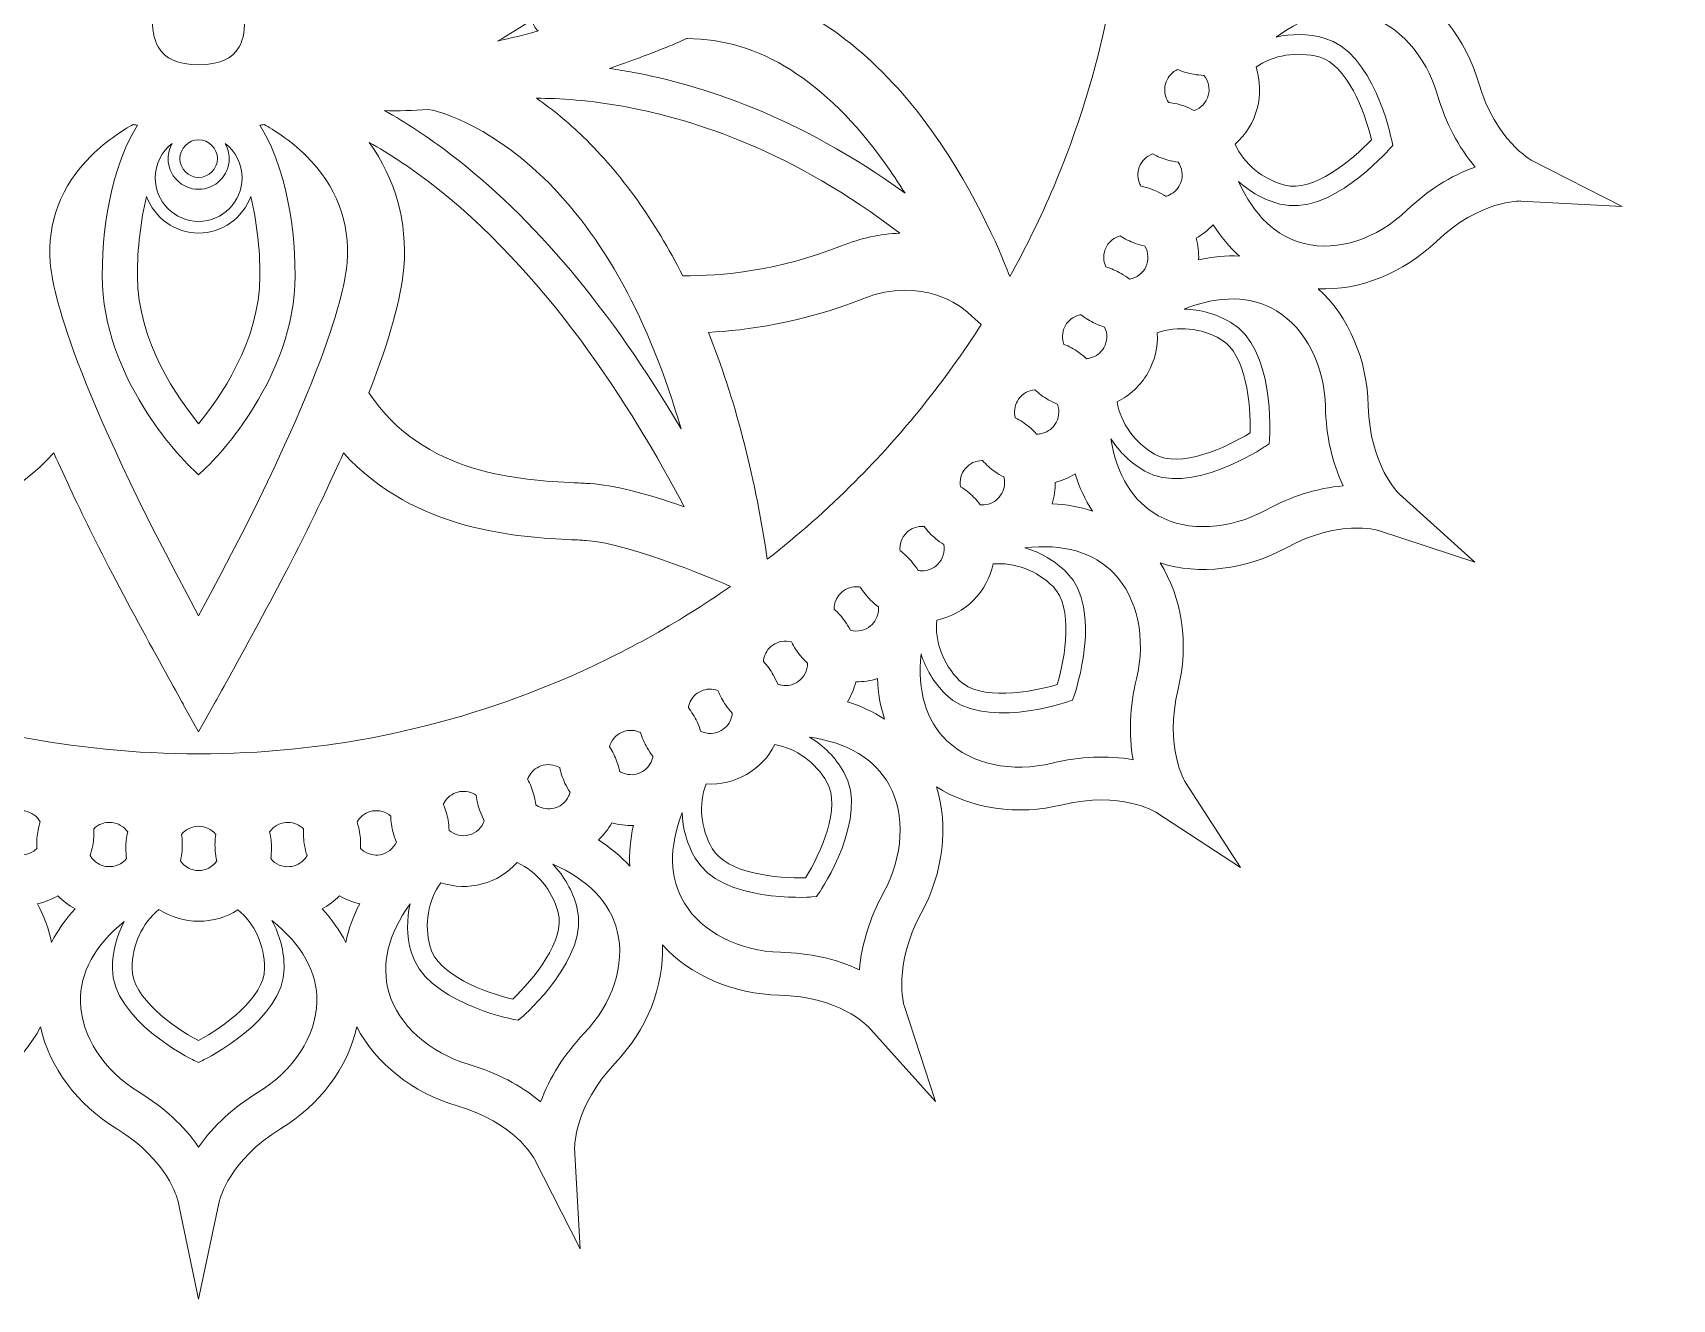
# Model space of a CAD drawing. Header units: millimetres. Extents: x 146 to 1170, y -927 to -143.
# Drawn here: x 968.6 to 1170.3, y -507.2 to -351.5 of the extents above; entities that cross this region are included whole.
import ezdxf

# ---------------------------------------------------------------- set-up
doc = ezdxf.new("R2010")
doc.units = ezdxf.units.MM
doc.header["$MEASUREMENT"] = 0
doc.layers.add('Layer 4', color=7, linetype='Continuous')

msp = doc.modelspace()

# ---------------------------------------------------------------- linework, layer by layer
at = {"layer": 'Layer 4', "lineweight": 0}
for points, knots in [([(1146.48, -357.68), (1144.89, -352.23), (1141.3, -347.68), (1136.8, -345.36), (1141.74, -344.28), (1146.39, -340.81), (1149.34, -335.97), (1153.17, -329.69), (1158.04, -328.49), (1158.08, -328.48), (1158.08, -328.48), (1170.28, -325.9), (1170.28, -325.9), (1170.28, -325.9), (1158.1, -323.32), (1158.1, -323.32), (1158.05, -323.31), (1153.16, -322.1), (1149.34, -315.84), (1146.39, -310.99), (1141.74, -307.53), (1136.8, -306.44), (1141.3, -304.12), (1144.89, -299.57), (1146.48, -294.13), (1148.55, -287.06), (1152.95, -284.66), (1152.99, -284.64), (1152.99, -284.64), (1164.1, -278.99), (1164.1, -278.99), (1164.1, -278.99), (1151.67, -279.65), (1151.67, -279.65), (1151.47, -279.65), (1146.53, -279.7), (1141.27, -274.69), (1137.17, -270.77), (1131.79, -268.62), (1126.73, -268.86), (1130.47, -265.45), (1132.76, -260.12), (1132.89, -254.45), (1133.07, -247.06), (1136.58, -243.74), (1136.72, -243.6), (1136.72, -243.6), (1145.99, -235.27), (1145.99, -235.27), (1145.99, -235.27), (1134.15, -239.13), (1134.15, -239.13), (1134.1, -239.14), (1129.27, -240.54), (1122.83, -237.02), (1117.85, -234.3), (1112.09, -233.62), (1107.27, -235.15), (1110, -230.89), (1110.84, -225.16), (1109.5, -219.65), (1107.76, -212.5), (1110.36, -208.21), (1110.39, -208.17), (1110.39, -208.17), (1117.18, -197.73), (1117.18, -197.73), (1117.18, -197.73), (1106.75, -204.52), (1106.75, -204.52), (1106.7, -204.54), (1102.4, -207.15), (1095.26, -205.41), (1089.75, -204.07), (1084.02, -204.91), (1079.76, -207.64), (1081.29, -202.82), (1080.61, -197.06), (1077.89, -192.08), (1074.34, -185.59), (1075.72, -180.96), (1075.78, -180.77), (1075.78, -180.77), (1079.64, -168.92), (1079.64, -168.92), (1079.64, -168.92), (1071.32, -178.18), (1071.32, -178.18), (1071.29, -178.22), (1067.78, -181.85), (1060.46, -182.02), (1054.79, -182.15), (1049.46, -184.44), (1046.06, -188.18), (1046.29, -183.13), (1044.14, -177.74), (1040.23, -173.64), (1035.14, -168.31), (1035.26, -163.3), (1035.26, -163.26), (1035.26, -163.26), (1035.92, -150.81), (1035.92, -150.81), (1035.92, -150.81), (1030.28, -161.91), (1030.28, -161.91), (1030.26, -161.95), (1027.82, -166.37), (1020.79, -168.43), (1015.34, -170.03), (1010.79, -173.61), (1008.47, -178.11), (1007.38, -173.17), (1003.92, -168.52), (999.07, -165.57), (992.79, -161.74), (991.6, -156.87), (991.59, -156.83), (991.59, -156.83), (989.01, -144.64), (989.01, -144.64), (989.01, -144.64), (986.43, -156.81), (986.43, -156.81), (986.42, -156.86), (985.2, -161.76), (978.95, -165.57), (974.1, -168.52), (970.63, -173.17), (969.55, -178.11), (967.23, -173.61), (962.68, -170.03), (957.23, -168.43), (950.18, -166.36), (947.76, -161.96), (947.74, -161.92), (947.74, -161.92), (942.09, -150.81), (942.09, -150.81), (942.09, -150.81), (942.75, -163.24), (942.75, -163.24), (942.76, -163.29), (942.86, -168.33), (937.79, -173.64), (933.87, -177.74), (931.73, -183.13), (931.96, -188.18), (928.55, -184.44), (923.23, -182.15), (917.56, -182.02), (910.21, -181.85), (906.74, -178.22), (906.71, -178.19), (906.71, -178.19), (898.37, -168.92), (898.37, -168.92), (898.37, -168.92), (902.23, -180.76), (902.23, -180.76), (902.25, -180.81), (903.65, -185.65), (900.13, -192.08), (897.41, -197.06), (896.73, -202.82), (898.26, -207.64), (894, -204.91), (888.27, -204.07), (882.75, -205.41), (875.6, -207.15), (871.32, -204.55), (871.28, -204.52), (871.28, -204.52), (860.83, -197.73), (860.83, -197.73), (860.83, -197.73), (867.62, -208.16), (867.62, -208.16), (867.65, -208.2), (870.25, -212.51), (868.52, -219.65), (867.18, -225.16), (868.02, -230.89), (870.74, -235.15), (865.92, -233.62), (860.17, -234.3), (855.19, -237.02), (848.74, -240.55), (843.92, -239.14), (843.88, -239.13), (843.88, -239.13), (832.03, -235.27), (832.03, -235.27), (832.03, -235.27), (841.29, -243.59), (841.29, -243.59), (841.32, -243.63), (844.95, -247.12), (845.13, -254.45), (845.26, -260.12), (847.55, -265.45), (851.29, -268.86), (846.23, -268.62), (840.85, -270.77), (836.74, -274.68), (831.37, -279.81), (826.42, -279.65), (826.36, -279.65), (826.36, -279.65), (813.92, -278.99), (813.92, -278.99), (813.92, -278.99), (825.02, -284.63), (825.02, -284.63), (825.06, -284.65), (829.47, -287.08), (831.54, -294.13), (833.13, -299.57), (836.72, -304.12), (841.21, -306.44), (836.27, -307.53), (831.63, -310.99), (828.68, -315.84), (824.85, -322.11), (819.98, -323.31), (819.93, -323.32), (819.93, -323.32), (807.74, -325.9), (807.74, -325.9), (807.74, -325.9), (819.92, -328.48), (819.92, -328.48), (819.97, -328.49), (824.86, -329.7), (828.68, -335.97), (831.63, -340.81), (836.27, -344.28), (841.21, -345.36), (836.72, -347.68), (833.13, -352.23), (831.54, -357.68), (829.45, -364.78), (825.2, -367.08), (825.03, -367.17), (825.03, -367.17), (813.92, -372.82), (813.92, -372.82), (813.92, -372.82), (826.35, -372.16), (826.35, -372.16), (826.56, -372.16), (831.46, -372.08), (836.74, -377.12), (840.85, -381.04), (846.24, -383.19), (851.29, -382.95), (847.55, -386.36), (845.26, -391.68), (845.13, -397.35), (844.95, -404.72), (841.33, -408.17), (841.29, -408.2), (841.29, -408.2), (832.03, -416.54), (832.03, -416.54), (832.03, -416.54), (843.87, -412.68), (843.87, -412.68), (843.91, -412.66), (848.74, -411.26), (855.19, -414.78), (860.17, -417.5), (865.92, -418.18), (870.74, -416.65), (868.01, -420.91), (867.18, -426.64), (868.52, -432.16), (870.27, -439.35), (867.74, -443.46), (867.63, -443.63), (867.63, -443.63), (860.83, -454.08), (860.83, -454.08), (860.83, -454.08), (871.27, -447.29), (871.27, -447.29), (871.31, -447.26), (875.61, -444.66), (882.75, -446.39), (888.27, -447.73), (894, -446.9), (898.26, -444.17), (896.73, -448.99), (897.41, -454.74), (900.13, -459.72), (903.65, -466.17), (902.25, -470.99), (902.24, -471.03), (902.24, -471.03), (898.38, -482.88), (898.38, -482.88), (898.38, -482.88), (906.7, -473.62), (906.7, -473.62), (906.73, -473.59), (910.23, -469.96), (917.56, -469.79), (923.23, -469.65), (928.55, -467.36), (931.96, -463.62), (931.73, -468.68), (933.87, -474.06), (937.79, -478.17), (942.88, -483.5), (942.76, -488.5), (942.75, -488.55), (942.75, -488.55), (942.09, -500.99), (942.09, -500.99), (942.09, -500.99), (947.74, -489.9), (947.74, -489.9), (947.76, -489.85), (950.19, -485.44), (957.23, -483.38), (962.68, -481.78), (967.23, -478.19), (969.55, -473.7), (970.63, -478.64), (974.1, -483.28), (978.95, -486.23), (985.22, -490.06), (986.42, -494.93), (986.43, -494.98), (986.43, -494.98), (989.01, -507.17), (989.01, -507.17), (989.01, -507.17), (991.59, -494.99), (991.59, -494.99), (991.6, -494.94), (992.82, -490.04), (999.07, -486.23), (1003.92, -483.28), (1007.38, -478.64), (1008.47, -473.7), (1010.79, -478.19), (1015.34, -481.78), (1020.79, -483.38), (1027.88, -485.46), (1030.18, -489.71), (1030.27, -489.88), (1030.27, -489.88), (1035.92, -500.99), (1035.92, -500.99), (1035.92, -500.99), (1035.26, -488.56), (1035.26, -488.56), (1035.26, -488.51), (1035.16, -483.48), (1040.23, -478.17), (1044.14, -474.06), (1046.29, -468.68), (1046.05, -463.62), (1049.46, -467.36), (1054.79, -469.65), (1060.46, -469.79), (1067.81, -469.96), (1071.28, -473.58), (1071.31, -473.62), (1071.31, -473.62), (1079.64, -482.88), (1079.64, -482.88), (1079.64, -482.88), (1075.79, -471.05), (1075.79, -471.05), (1075.77, -471), (1074.38, -466.15), (1077.89, -459.72), (1080.61, -454.74), (1081.29, -448.99), (1079.76, -444.17), (1084.02, -446.9), (1089.75, -447.73), (1095.26, -446.39), (1102.41, -444.65), (1106.7, -447.26), (1106.74, -447.28), (1106.74, -447.28), (1117.18, -454.08), (1117.18, -454.08), (1117.18, -454.08), (1110.39, -443.64), (1110.39, -443.64), (1110.37, -443.6), (1107.76, -439.29), (1109.5, -432.16), (1110.84, -426.64), (1110, -420.91), (1107.27, -416.65), (1112.1, -418.18), (1117.85, -417.5), (1122.83, -414.78), (1129.31, -411.24), (1133.95, -412.62), (1134.14, -412.67), (1134.14, -412.67), (1145.99, -416.54), (1145.99, -416.54), (1145.99, -416.54), (1136.73, -408.21), (1136.73, -408.21), (1136.69, -408.18), (1133.06, -404.69), (1132.89, -397.35), (1132.76, -391.68), (1130.47, -386.36), (1126.73, -382.95), (1131.79, -383.19), (1137.17, -381.04), (1141.27, -377.12), (1146.6, -372.04), (1151.6, -372.15), (1151.65, -372.16), (1151.65, -372.16), (1164.1, -372.82), (1164.1, -372.82), (1164.1, -372.82), (1153, -367.17), (1153, -367.17), (1152.96, -367.15), (1148.55, -364.73), (1146.48, -357.68)], [0, 0, 0, 0, 1, 1, 1, 2, 2, 2, 3, 3, 3, 4, 4, 4, 5, 5, 5, 6, 6, 6, 7, 7, 7, 8, 8, 8, 9, 9, 9, 10, 10, 10, 11, 11, 11, 12, 12, 12, 13, 13, 13, 14, 14, 14, 15, 15, 15, 16, 16, 16, 17, 17, 17, 18, 18, 18, 19, 19, 19, 20, 20, 20, 21, 21, 21, 22, 22, 22, 23, 23, 23, 24, 24, 24, 25, 25, 25, 26, 26, 26, 27, 27, 27, 28, 28, 28, 29, 29, 29, 30, 30, 30, 31, 31, 31, 32, 32, 32, 33, 33, 33, 34, 34, 34, 35, 35, 35, 36, 36, 36, 37, 37, 37, 38, 38, 38, 39, 39, 39, 40, 40, 40, 41, 41, 41, 42, 42, 42, 43, 43, 43, 44, 44, 44, 45, 45, 45, 46, 46, 46, 47, 47, 47, 48, 48, 48, 49, 49, 49, 50, 50, 50, 51, 51, 51, 52, 52, 52, 53, 53, 53, 54, 54, 54, 55, 55, 55, 56, 56, 56, 57, 57, 57, 58, 58, 58, 59, 59, 59, 60, 60, 60, 61, 61, 61, 62, 62, 62, 63, 63, 63, 64, 64, 64, 65, 65, 65, 66, 66, 66, 67, 67, 67, 68, 68, 68, 69, 69, 69, 70, 70, 70, 71, 71, 71, 72, 72, 72, 73, 73, 73, 74, 74, 74, 75, 75, 75, 76, 76, 76, 77, 77, 77, 78, 78, 78, 79, 79, 79, 80, 80, 80, 81, 81, 81, 82, 82, 82, 83, 83, 83, 84, 84, 84, 85, 85, 85, 86, 86, 86, 87, 87, 87, 88, 88, 88, 89, 89, 89, 90, 90, 90, 91, 91, 91, 92, 92, 92, 93, 93, 93, 94, 94, 94, 95, 95, 95, 96, 96, 96, 97, 97, 97, 98, 98, 98, 99, 99, 99, 100, 100, 100, 101, 101, 101, 102, 102, 102, 103, 103, 103, 104, 104, 104, 105, 105, 105, 106, 106, 106, 107, 107, 107, 108, 108, 108, 109, 109, 109, 110, 110, 110, 111, 111, 111, 112, 112, 112, 113, 113, 113, 114, 114, 114, 115, 115, 115, 116, 116, 116, 117, 117, 117, 118, 118, 118, 119, 119, 119, 120, 120, 120, 121, 121, 121, 122, 122, 122, 123, 123, 123, 124, 124, 124, 125, 125, 125, 126, 126, 126, 127, 127, 127, 128, 128, 128, 129, 129, 129, 130, 130, 130, 131, 131, 131, 132, 132, 132, 133, 133, 133, 134, 134, 134, 135, 135, 135, 136, 136, 136, 137, 137, 137, 138, 138, 138, 139, 139, 139, 140, 140, 140, 141, 141, 141, 142, 142, 142, 143, 143, 143, 144, 144, 144, 144]), ([(1081.13, -301.75), (1081.78, -298.87), (1082.34, -296.38), (1082.88, -294.84), (1085.06, -288.59), (1091, -282.83), (1093.72, -280.43), (1093.88, -280.81), (1094.04, -281.18), (1094.19, -281.53), (1100.14, -295.6), (1103.16, -310.55), (1103.16, -325.97), (1103.16, -341.38), (1100.14, -356.33), (1094.19, -370.4), (1092.6, -374.15), (1090.79, -377.87), (1088.79, -381.46), (1088.13, -379.67), (1084.95, -371.55), (1079.17, -363.49), (1073.06, -354.97), (1065.78, -349.15), (1058.08, -346.64), (1073.76, -334.19), (1078.55, -313.12), (1081.13, -301.75)], [0, 0, 0, 0, 1, 1, 1, 2, 2, 2, 3, 3, 3, 4, 4, 4, 5, 5, 5, 6, 6, 6, 7, 7, 7, 8, 8, 8, 9, 9, 9, 9]), ([(993.99, -353.21), (993.16, -354.68), (991.53, -355.4), (989.01, -355.4), (986.49, -355.4), (984.86, -354.68), (984.03, -353.21), (981.82, -349.3), (985.29, -340.21), (989.01, -333.44), (992.73, -340.21), (996.19, -349.3), (993.99, -353.21)], [0, 0, 0, 0, 1, 1, 1, 2, 2, 2, 3, 3, 3, 4, 4, 4, 4]), ([(1121.99, -372.53), (1128.1, -374.16), (1135.2, -366.11), (1135.5, -365.76), (1135.5, -365.76), (1135.89, -365.32), (1135.89, -365.32), (1135.89, -365.32), (1135.77, -364.74), (1135.77, -364.74), (1135.69, -364.29), (1133.56, -353.76), (1127.45, -352.13), (1125.48, -351.6), (1123.46, -351.56), (1121.54, -352.02), (1125.3, -349.24), (1129.09, -348.3), (1132.55, -349.31), (1136.58, -350.49), (1139.98, -354.26), (1141.42, -359.16), (1142.42, -362.56), (1143.97, -365.53), (1146.03, -367.98), (1143.02, -369.07), (1140.19, -370.86), (1137.63, -373.3), (1133.93, -376.83), (1129.1, -378.4), (1125.02, -377.4), (1121.58, -376.56), (1118.81, -373.93), (1116.94, -369.78), (1118.35, -371.07), (1120.08, -372.02), (1121.99, -372.53)], [0, 0, 0, 0, 1, 1, 1, 2, 2, 2, 3, 3, 3, 4, 4, 4, 5, 5, 5, 6, 6, 6, 7, 7, 7, 8, 8, 8, 9, 9, 9, 10, 10, 10, 11, 11, 11, 12, 12, 12, 12]), ([(1030.06, -349.83), (1030.07, -349.83), (1030.09, -349.82), (1030.1, -349.81), (1030.1, -349.82), (1030.1, -349.83), (1030.1, -349.85), (1030.1, -350.4), (1030.35, -350.91), (1030.77, -351.25), (1029.08, -351.72), (1027.41, -352.14), (1025.79, -352.49), (1027.22, -351.67), (1028.65, -350.78), (1030.06, -349.83)], [0, 0, 0, 0, 1, 1, 1, 2, 2, 2, 3, 3, 3, 4, 4, 4, 5, 5, 5, 5]), ([(1046.99, -353.08), (1047.65, -352.82), (1048.33, -352.52), (1049.02, -352.2), (1049.02, -352.2), (1049.1, -352.2), (1049.1, -352.2), (1057.95, -352.2), (1066.14, -357.36), (1073.44, -367.53), (1074.28, -368.69), (1075.1, -369.93), (1075.9, -371.21), (1062.83, -361.66), (1050.56, -357.86), (1042.49, -356.35), (1041.51, -356.17), (1040.52, -356.01), (1039.54, -355.87), (1041.97, -355.03), (1044.47, -354.1), (1046.99, -353.08)], [0, 0, 0, 0, 1, 1, 1, 2, 2, 2, 3, 3, 3, 4, 4, 4, 5, 5, 5, 6, 6, 6, 7, 7, 7, 7]), ([(1119.23, -360.79), (1119.67, -359.12), (1119.62, -357.37), (1119.08, -355.7), (1121.25, -354.2), (1124.13, -353.73), (1126.83, -354.45), (1130.28, -355.38), (1132.49, -361.22), (1133.28, -364.62), (1130.9, -367.17), (1126.06, -371.12), (1122.61, -370.2), (1119.88, -369.47), (1117.61, -367.6), (1116.5, -365.18), (1117.83, -364.01), (1118.77, -362.49), (1119.23, -360.79)], [0, 0, 0, 0, 1, 1, 1, 2, 2, 2, 3, 3, 3, 4, 4, 4, 5, 5, 5, 6, 6, 6, 6]), ([(1107.94, -357.77), (1108.13, -357.06), (1108.58, -356.48), (1109.21, -356.11), (1109.28, -356.07), (1109.36, -356.03), (1109.44, -355.99), (1110.07, -356.27), (1110.73, -356.46), (1111.39, -356.58), (1111.81, -356.65), (1112.23, -356.7), (1112.65, -356.71), (1113.23, -357.39), (1113.44, -358.31), (1113.21, -359.18), (1112.98, -360.03), (1112.32, -360.74), (1111.48, -361.04), (1111.1, -360.84), (1110.72, -360.67), (1110.33, -360.52), (1109.7, -360.29), (1109.03, -360.14), (1108.35, -360.05), (1108.3, -359.99), (1108.25, -359.91), (1108.21, -359.84), (1107.84, -359.21), (1107.75, -358.47), (1107.94, -357.77)], [0, 0, 0, 0, 1, 1, 1, 2, 2, 2, 3, 3, 3, 4, 4, 4, 5, 5, 5, 6, 6, 6, 7, 7, 7, 8, 8, 8, 9, 9, 9, 10, 10, 10, 10]), ([(1019.91, -366.34), (1017.23, -364.31), (1014.53, -362.53), (1011.87, -361.05), (1013.54, -361.1), (1015.41, -361.05), (1017.25, -360.9), (1017.25, -360.9), (1017.79, -361), (1017.79, -361), (1017.85, -361.02), (1024.23, -362.34), (1031.43, -369.31), (1038.77, -376.4), (1044.46, -386.78), (1048.35, -400.17), (1039.77, -385.56), (1030.21, -374.18), (1019.91, -366.34)], [0, 0, 0, 0, 1, 1, 1, 2, 2, 2, 3, 3, 3, 4, 4, 4, 5, 5, 5, 6, 6, 6, 6]), ([(1036.31, -364.27), (1034.48, -362.51), (1032.56, -360.91), (1030.58, -359.53), (1033.24, -359.53), (1037.14, -359.75), (1041.79, -360.62), (1049.88, -362.14), (1062.21, -366.06), (1075.25, -376.12), (1072.87, -376.2), (1070.47, -376.72), (1068.1, -377.67), (1060.39, -380.75), (1053.27, -381.38), (1048.57, -381.36), (1045.11, -374.54), (1040.98, -368.79), (1036.31, -364.27)], [0, 0, 0, 0, 1, 1, 1, 2, 2, 2, 3, 3, 3, 4, 4, 4, 5, 5, 5, 6, 6, 6, 6]), ([(975.8, -366.6), (975.8, -366.6), (975.8, -366.6), (975.8, -366.6), (977.76, -364.65), (979.84, -363.37), (980.95, -362.76), (981.13, -362.79), (981.31, -362.82), (981.49, -362.85), (978.73, -367.25), (977.15, -373.96), (977.15, -381.36), (977.15, -393.95), (987.07, -403.91), (987.49, -404.33), (987.49, -404.33), (989.01, -405.84), (989.01, -405.84), (989.01, -405.84), (990.53, -404.33), (990.53, -404.33), (990.95, -403.91), (1000.87, -393.95), (1000.87, -381.36), (1000.87, -373.96), (999.29, -367.25), (996.52, -362.85), (996.7, -362.82), (996.88, -362.79), (997.06, -362.76), (998.17, -363.37), (1000.25, -364.65), (1002.22, -366.6), (1005.96, -370.33), (1007.66, -374.76), (1007.26, -379.76), (1006.98, -383.21), (1004.65, -394.33), (989.01, -423.15), (973.37, -394.33), (971.03, -383.21), (970.76, -379.76), (970.36, -374.76), (972.05, -370.33), (975.8, -366.6)], [0, 0, 0, 0, 1, 1, 1, 2, 2, 2, 3, 3, 3, 4, 4, 4, 5, 5, 5, 6, 6, 6, 7, 7, 7, 8, 8, 8, 9, 9, 9, 10, 10, 10, 11, 11, 11, 12, 12, 12, 13, 13, 13, 14, 14, 14, 15, 15, 15, 15]), ([(989.01, -369.26), (987.74, -369.26), (986.7, -368.23), (986.7, -366.95), (986.7, -365.68), (987.74, -364.64), (989.01, -364.64), (990.28, -364.64), (991.32, -365.68), (991.32, -366.95), (991.32, -368.23), (990.28, -369.26), (989.01, -369.26)], [0, 0, 0, 0, 1, 1, 1, 2, 2, 2, 3, 3, 3, 4, 4, 4, 4]), ([(1014.25, -380.32), (1014.69, -374.75), (1013.23, -369.47), (1010, -364.96), (1012.42, -366.32), (1014.87, -367.93), (1017.29, -369.78), (1031.7, -380.75), (1042.3, -397.46), (1048.72, -409.75), (1043.88, -408.05), (1039.98, -407.09), (1037.15, -406.9), (1036.57, -406.86), (1035.93, -406.83), (1035.22, -406.8), (1028.72, -406.47), (1016.63, -405.88), (1009.95, -395.73), (1012.5, -389.22), (1013.95, -384.03), (1014.25, -380.32)], [0, 0, 0, 0, 1, 1, 1, 2, 2, 2, 3, 3, 3, 4, 4, 4, 5, 5, 5, 6, 6, 6, 7, 7, 7, 7]), ([(989.01, -374.66), (986.06, -374.66), (983.66, -372.26), (983.66, -369.31), (983.66, -367.62), (984.45, -366.07), (985.75, -365.08), (985.43, -365.64), (985.25, -366.29), (985.25, -366.95), (985.25, -369.03), (986.93, -370.72), (989.01, -370.72), (991.08, -370.72), (992.77, -369.03), (992.77, -366.95), (992.77, -366.29), (992.59, -365.64), (992.26, -365.08), (993.56, -366.07), (994.35, -367.62), (994.35, -369.31), (994.35, -372.26), (991.96, -374.66), (989.01, -374.66)], [0, 0, 0, 0, 1, 1, 1, 2, 2, 2, 3, 3, 3, 4, 4, 4, 5, 5, 5, 6, 6, 6, 7, 7, 7, 8, 8, 8, 8]), ([(1107.96, -371.58), (1107.6, -371.35), (1107.23, -371.14), (1106.85, -370.97), (1106.24, -370.68), (1105.59, -370.47), (1104.92, -370.32), (1104.87, -370.25), (1104.83, -370.17), (1104.8, -370.1), (1104.49, -369.44), (1104.46, -368.7), (1104.71, -368.01), (1104.99, -367.24), (1105.59, -366.65), (1106.36, -366.38), (1106.96, -366.7), (1107.6, -366.95), (1108.25, -367.13), (1108.65, -367.24), (1109.07, -367.32), (1109.49, -367.37), (1109.99, -368.08), (1110.13, -369.02), (1109.85, -369.84), (1109.85, -369.84), (1109.83, -369.88), (1109.83, -369.88), (1109.58, -370.56), (1109.08, -371.11), (1108.42, -371.42), (1108.27, -371.49), (1108.12, -371.54), (1107.96, -371.58)], [0, 0, 0, 0, 1, 1, 1, 2, 2, 2, 3, 3, 3, 4, 4, 4, 5, 5, 5, 6, 6, 6, 7, 7, 7, 8, 8, 8, 9, 9, 9, 10, 10, 10, 11, 11, 11, 11]), ([(989.01, -399.55), (986.59, -396.61), (981.47, -389.44), (981.47, -381.36), (981.47, -377.97), (981.86, -374.61), (982.61, -371.6), (983.56, -374.26), (986.12, -376.11), (989.01, -376.11), (991.9, -376.11), (994.46, -374.26), (995.41, -371.6), (996.15, -374.62), (996.55, -377.97), (996.55, -381.36), (996.55, -389.42), (991.42, -396.61), (989.01, -399.55)], [0, 0, 0, 0, 1, 1, 1, 2, 2, 2, 3, 3, 3, 4, 4, 4, 5, 5, 5, 6, 6, 6, 6]), ([(1111.71, -376.73), (1112.49, -376.28), (1113.2, -375.73), (1113.81, -375.08), (1114.75, -376.56), (1115.84, -377.85), (1117.04, -378.94), (1115.42, -378.85), (1113.74, -379), (1112.02, -379.38), (1112.05, -378.48), (1111.94, -377.59), (1111.71, -376.73)], [0, 0, 0, 0, 1, 1, 1, 2, 2, 2, 3, 3, 3, 4, 4, 4, 4]), ([(1100.6, -377.94), (1100.9, -377.28), (1101.45, -376.77), (1102.13, -376.53), (1102.21, -376.5), (1102.3, -376.47), (1102.38, -376.45), (1102.95, -376.82), (1103.57, -377.13), (1104.21, -377.37), (1104.6, -377.51), (1105, -377.62), (1105.41, -377.71), (1105.86, -378.48), (1105.91, -379.44), (1105.54, -380.24), (1105.17, -381.04), (1104.4, -381.62), (1103.52, -381.77), (1103.18, -381.51), (1102.84, -381.27), (1102.48, -381.07), (1101.89, -380.73), (1101.26, -380.46), (1100.6, -380.26), (1100.57, -380.18), (1100.53, -380.1), (1100.51, -380.02), (1100.26, -379.34), (1100.29, -378.6), (1100.6, -377.94)], [0, 0, 0, 0, 1, 1, 1, 2, 2, 2, 3, 3, 3, 4, 4, 4, 5, 5, 5, 6, 6, 6, 7, 7, 7, 8, 8, 8, 9, 9, 9, 10, 10, 10, 10]), ([(1070.71, -384.18), (1078.15, -381.2), (1083.08, -385.42), (1083.29, -385.6), (1083.29, -385.6), (1085.27, -387.35), (1085.27, -387.35), (1080.83, -394.31), (1075.6, -400.81), (1069.73, -406.68), (1066.34, -410.07), (1062.72, -413.27), (1058.96, -416.19), (1058.96, -416.19), (1058.87, -415.62), (1058.87, -415.62), (1057.34, -405.51), (1054.93, -396.33), (1051.71, -388.31), (1056.32, -388.08), (1063.24, -387.16), (1070.71, -384.18)], [0, 0, 0, 0, 1, 1, 1, 2, 2, 2, 3, 3, 3, 4, 4, 4, 5, 5, 5, 6, 6, 6, 7, 7, 7, 7]), ([(1105.4, -405.37), (1110.88, -408.53), (1119.83, -402.59), (1120.2, -402.33), (1120.2, -402.33), (1120.69, -402.01), (1120.69, -402.01), (1120.69, -402.01), (1120.73, -401.42), (1120.73, -401.42), (1120.76, -400.96), (1121.44, -390.24), (1115.96, -387.08), (1114.18, -386.05), (1112.22, -385.49), (1110.22, -385.45), (1114.6, -383.72), (1118.51, -383.79), (1121.6, -385.66), (1125.19, -387.84), (1127.5, -392.37), (1127.62, -397.48), (1127.7, -401.02), (1128.43, -404.28), (1129.79, -407.18), (1126.6, -407.46), (1123.4, -408.45), (1120.3, -410.15), (1115.81, -412.6), (1110.74, -412.87), (1107.06, -410.85), (1103.95, -409.14), (1101.95, -405.89), (1101.23, -401.39), (1102.26, -403.02), (1103.68, -404.38), (1105.4, -405.37)], [0, 0, 0, 0, 1, 1, 1, 2, 2, 2, 3, 3, 3, 4, 4, 4, 5, 5, 5, 6, 6, 6, 7, 7, 7, 8, 8, 8, 9, 9, 9, 10, 10, 10, 11, 11, 11, 12, 12, 12, 12]), ([(1098.7, -391.46), (1098.54, -391.5), (1098.38, -391.53), (1098.22, -391.55), (1097.91, -391.25), (1097.58, -390.98), (1097.24, -390.75), (1096.68, -390.36), (1096.08, -390.03), (1095.44, -389.78), (1095.41, -389.7), (1095.39, -389.61), (1095.36, -389.53), (1095.18, -388.83), (1095.27, -388.09), (1095.64, -387.46), (1096, -386.83), (1096.59, -386.38), (1097.29, -386.19), (1097.37, -386.17), (1097.46, -386.15), (1097.54, -386.14), (1098.08, -386.56), (1098.67, -386.92), (1099.28, -387.21), (1099.66, -387.39), (1100.05, -387.54), (1100.46, -387.66), (1100.84, -388.47), (1100.8, -389.43), (1100.36, -390.19), (1100, -390.82), (1099.41, -391.27), (1098.7, -391.46)], [0, 0, 0, 0, 1, 1, 1, 2, 2, 2, 3, 3, 3, 4, 4, 4, 5, 5, 5, 6, 6, 6, 7, 7, 7, 8, 8, 8, 9, 9, 9, 10, 10, 10, 11, 11, 11, 11]), ([(1105.76, -393.31), (1105.76, -393.31), (1105.76, -393.31), (1105.76, -393.31), (1106.62, -391.82), (1107.03, -390.11), (1106.93, -388.37), (1109.42, -387.47), (1112.33, -387.76), (1114.76, -389.17), (1117.85, -390.95), (1118.48, -397.16), (1118.36, -400.66), (1115.39, -402.51), (1109.7, -405.07), (1106.61, -403.29), (1104.15, -401.87), (1102.44, -399.47), (1101.99, -396.84), (1103.58, -396.06), (1104.87, -394.84), (1105.76, -393.31)], [0, 0, 0, 0, 1, 1, 1, 2, 2, 2, 3, 3, 3, 4, 4, 4, 5, 5, 5, 6, 6, 6, 7, 7, 7, 7]), ([(1092.08, -400.81), (1091.8, -400.49), (1091.49, -400.2), (1091.18, -399.93), (1090.65, -399.5), (1090.08, -399.12), (1089.47, -398.81), (1089.45, -398.73), (1089.43, -398.64), (1089.41, -398.56), (1089.41, -398.56), (1089.41, -398.56), (1089.41, -398.56), (1089.29, -397.84), (1089.45, -397.12), (1089.87, -396.52), (1090.34, -395.85), (1091.07, -395.43), (1091.88, -395.37), (1092.38, -395.84), (1092.93, -396.25), (1093.52, -396.59), (1093.88, -396.8), (1094.26, -396.98), (1094.65, -397.14), (1094.96, -397.98), (1094.84, -398.93), (1094.33, -399.65), (1093.92, -400.25), (1093.29, -400.65), (1092.57, -400.77), (1092.41, -400.8), (1092.24, -400.82), (1092.08, -400.81)], [0, 0, 0, 0, 1, 1, 1, 2, 2, 2, 3, 3, 3, 4, 4, 4, 5, 5, 5, 6, 6, 6, 7, 7, 7, 8, 8, 8, 9, 9, 9, 10, 10, 10, 11, 11, 11, 11]), ([(989.01, -440.12), (973.6, -440.12), (958.65, -437.1), (944.58, -431.15), (937.19, -428.03), (930.13, -424.12), (923.6, -419.54), (923.6, -419.54), (924.04, -419.35), (924.04, -419.35), (924.15, -419.3), (935.61, -414.28), (941.34, -413.89), (941.86, -413.86), (942.45, -413.83), (943.09, -413.8), (943.09, -413.8), (943.14, -413.8), (943.14, -413.8), (949.41, -413.49), (962.38, -412.85), (971.19, -403.13), (972.6, -406.28), (974.21, -409.69), (975.99, -413.28), (979.75, -420.88), (987.05, -433.91), (987.12, -434.04), (987.12, -434.04), (989.01, -437.4), (989.01, -437.4), (989.01, -437.4), (990.89, -434.04), (990.89, -434.04), (990.96, -433.92), (998.26, -420.89), (1002.03, -413.28), (1003.81, -409.69), (1005.42, -406.27), (1006.83, -403.13), (1015.63, -412.85), (1028.61, -413.49), (1034.88, -413.8), (1034.88, -413.8), (1034.93, -413.8), (1034.93, -413.8), (1035.57, -413.83), (1036.15, -413.86), (1036.67, -413.89), (1042.42, -414.28), (1053.87, -419.3), (1053.98, -419.35), (1053.98, -419.35), (1054.42, -419.54), (1054.42, -419.54), (1047.88, -424.12), (1040.83, -428.03), (1033.44, -431.15), (1019.37, -437.1), (1004.42, -440.12), (989.01, -440.12)], [0, 0, 0, 0, 1, 1, 1, 2, 2, 2, 3, 3, 3, 4, 4, 4, 5, 5, 5, 6, 6, 6, 7, 7, 7, 8, 8, 8, 9, 9, 9, 10, 10, 10, 11, 11, 11, 12, 12, 12, 13, 13, 13, 14, 14, 14, 15, 15, 15, 16, 16, 16, 17, 17, 17, 18, 18, 18, 19, 19, 19, 20, 20, 20, 20]), ([(1088.13, -406.56), (1088.2, -407.29), (1087.97, -407.99), (1087.5, -408.55), (1087.04, -409.11), (1086.38, -409.45), (1085.65, -409.51), (1085.49, -409.53), (1085.32, -409.53), (1085.16, -409.51), (1084.9, -409.17), (1084.63, -408.85), (1084.34, -408.56), (1083.86, -408.08), (1083.32, -407.65), (1082.74, -407.29), (1082.58, -406.49), (1082.8, -405.68), (1083.33, -405.04), (1083.85, -404.42), (1084.6, -404.07), (1085.4, -404.07), (1085.41, -404.07), (1085.43, -404.07), (1085.44, -404.07), (1085.89, -404.58), (1086.4, -405.04), (1086.96, -405.43), (1087.3, -405.67), (1087.67, -405.89), (1088.05, -406.08), (1088.09, -406.23), (1088.12, -406.4), (1088.13, -406.56)], [0, 0, 0, 0, 1, 1, 1, 2, 2, 2, 3, 3, 3, 4, 4, 4, 5, 5, 5, 6, 6, 6, 7, 7, 7, 8, 8, 8, 9, 9, 9, 10, 10, 10, 11, 11, 11, 11]), ([(1094.38, -406.75), (1095.25, -406.53), (1096.07, -406.17), (1096.83, -405.7), (1097.36, -407.38), (1098.07, -408.91), (1098.95, -410.27), (1097.41, -409.77), (1095.75, -409.47), (1093.99, -409.39), (1094.25, -408.54), (1094.38, -407.65), (1094.38, -406.75)], [0, 0, 0, 0, 1, 1, 1, 2, 2, 2, 3, 3, 3, 4, 4, 4, 4]), ([(1076.07, -412.96), (1076.64, -412.39), (1077.45, -412.1), (1078.26, -412.18), (1078.67, -412.73), (1079.14, -413.23), (1079.66, -413.66), (1079.98, -413.93), (1080.32, -414.18), (1080.67, -414.4), (1080.83, -415.28), (1080.55, -416.2), (1079.93, -416.82), (1079.41, -417.34), (1078.73, -417.62), (1078, -417.62), (1077.83, -417.62), (1077.67, -417.6), (1077.51, -417.57), (1077.28, -417.21), (1077.03, -416.87), (1076.77, -416.55), (1076.33, -416.03), (1075.84, -415.56), (1075.29, -415.15), (1075.21, -414.34), (1075.49, -413.55), (1076.07, -412.96)], [0, 0, 0, 0, 1, 1, 1, 2, 2, 2, 3, 3, 3, 4, 4, 4, 5, 5, 5, 6, 6, 6, 7, 7, 7, 8, 8, 8, 9, 9, 9, 9]), ([(1081.05, -438.51), (1078.49, -436.05), (1077.4, -432.39), (1077.87, -427.84), (1078.44, -429.69), (1079.47, -431.39), (1080.88, -432.8), (1085.35, -437.27), (1095.53, -433.85), (1095.96, -433.7), (1095.96, -433.7), (1096.52, -433.51), (1096.52, -433.51), (1096.52, -433.51), (1096.71, -432.95), (1096.71, -432.95), (1096.86, -432.52), (1100.28, -422.34), (1095.82, -417.87), (1094.35, -416.4), (1092.58, -415.35), (1090.65, -414.8), (1095.33, -414.25), (1099.11, -415.33), (1101.61, -417.94), (1104.52, -420.98), (1105.57, -425.95), (1104.37, -430.91), (1103.53, -434.35), (1103.39, -437.69), (1103.96, -440.85), (1100.8, -440.29), (1097.46, -440.43), (1094.02, -441.26), (1089.05, -442.47), (1084.09, -441.41), (1081.05, -438.51)], [0, 0, 0, 0, 1, 1, 1, 2, 2, 2, 3, 3, 3, 4, 4, 4, 5, 5, 5, 6, 6, 6, 7, 7, 7, 8, 8, 8, 9, 9, 9, 10, 10, 10, 11, 11, 11, 12, 12, 12, 12]), ([(1086.75, -416.78), (1089.38, -416.55), (1092.13, -417.58), (1094.11, -419.57), (1096.64, -422.09), (1095.63, -428.26), (1094.62, -431.6), (1091.27, -432.62), (1085.11, -433.63), (1082.58, -431.1), (1080.58, -429.09), (1079.54, -426.33), (1079.8, -423.67), (1081.52, -423.32), (1083.08, -422.48), (1084.34, -421.23), (1085.55, -420.01), (1086.38, -418.48), (1086.75, -416.78)], [0, 0, 0, 0, 1, 1, 1, 2, 2, 2, 3, 3, 3, 4, 4, 4, 5, 5, 5, 6, 6, 6, 6]), ([(1072.62, -422.55), (1072.56, -423.27), (1072.22, -423.93), (1071.66, -424.4), (1070.98, -424.97), (1070.04, -425.17), (1069.18, -424.93), (1068.99, -424.55), (1068.77, -424.19), (1068.53, -423.85), (1068.15, -423.3), (1067.69, -422.79), (1067.18, -422.33), (1067.18, -422.24), (1067.18, -422.16), (1067.19, -422.07), (1067.25, -421.35), (1067.59, -420.69), (1068.15, -420.22), (1068.71, -419.75), (1069.42, -419.53), (1070.14, -419.59), (1070.23, -419.6), (1070.31, -419.61), (1070.4, -419.63), (1070.76, -420.21), (1071.18, -420.75), (1071.66, -421.23), (1071.95, -421.52), (1072.28, -421.8), (1072.62, -422.05), (1072.63, -422.22), (1072.64, -422.38), (1072.62, -422.55)], [0, 0, 0, 0, 1, 1, 1, 2, 2, 2, 3, 3, 3, 4, 4, 4, 5, 5, 5, 6, 6, 6, 7, 7, 7, 8, 8, 8, 9, 9, 9, 10, 10, 10, 11, 11, 11, 11]), ([(1059.63, -426.76), (1060.29, -426.29), (1061.14, -426.15), (1061.92, -426.37), (1062.23, -426.98), (1062.61, -427.55), (1063.04, -428.07), (1063.31, -428.39), (1063.6, -428.69), (1063.91, -428.97), (1063.92, -429.86), (1063.48, -430.72), (1062.76, -431.23), (1062.16, -431.65), (1061.44, -431.81), (1060.72, -431.68), (1060.56, -431.65), (1060.4, -431.61), (1060.24, -431.55), (1060.09, -431.15), (1059.9, -430.77), (1059.69, -430.41), (1059.35, -429.82), (1058.95, -429.27), (1058.48, -428.77), (1058.48, -428.69), (1058.49, -428.6), (1058.51, -428.52), (1058.63, -427.8), (1059.03, -427.18), (1059.63, -426.76)], [0, 0, 0, 0, 1, 1, 1, 2, 2, 2, 3, 3, 3, 4, 4, 4, 5, 5, 5, 6, 6, 6, 7, 7, 7, 8, 8, 8, 9, 9, 9, 10, 10, 10, 10]), ([(1072.5, -430.88), (1072.58, -432.64), (1072.87, -434.3), (1073.37, -435.85), (1072.01, -434.97), (1070.48, -434.25), (1068.81, -433.72), (1069.28, -432.96), (1069.63, -432.14), (1069.86, -431.26), (1070.77, -431.27), (1071.64, -431.14), (1072.5, -430.88)], [0, 0, 0, 0, 1, 1, 1, 2, 2, 2, 3, 3, 3, 4, 4, 4, 4]), ([(1054.57, -435.6), (1054.38, -436.3), (1053.93, -436.89), (1053.3, -437.25), (1052.53, -437.7), (1051.57, -437.73), (1050.76, -437.35), (1050.64, -436.94), (1050.49, -436.55), (1050.32, -436.17), (1050.03, -435.56), (1049.67, -434.98), (1049.25, -434.44), (1049.26, -434.35), (1049.28, -434.27), (1049.3, -434.19), (1049.49, -433.48), (1049.94, -432.89), (1050.57, -432.53), (1051.2, -432.17), (1051.94, -432.07), (1052.64, -432.26), (1052.72, -432.28), (1052.8, -432.31), (1052.88, -432.34), (1053.14, -432.97), (1053.46, -433.58), (1053.85, -434.13), (1054.09, -434.47), (1054.36, -434.8), (1054.65, -435.11), (1054.64, -435.28), (1054.61, -435.44), (1054.57, -435.6)], [0, 0, 0, 0, 1, 1, 1, 2, 2, 2, 3, 3, 3, 4, 4, 4, 5, 5, 5, 6, 6, 6, 7, 7, 7, 8, 8, 8, 9, 9, 9, 10, 10, 10, 11, 11, 11, 11]), ([(1040.47, -441.1), (1040.24, -440.46), (1039.93, -439.85), (1039.56, -439.28), (1039.76, -438.49), (1040.29, -437.84), (1041.04, -437.49), (1041.7, -437.18), (1042.44, -437.15), (1043.13, -437.4), (1043.21, -437.43), (1043.29, -437.46), (1043.37, -437.5), (1043.56, -438.16), (1043.84, -438.79), (1044.17, -439.37), (1044.38, -439.73), (1044.62, -440.09), (1044.88, -440.42), (1044.86, -440.58), (1044.81, -440.74), (1044.76, -440.89), (1044.51, -441.58), (1044.01, -442.12), (1043.35, -442.43), (1042.69, -442.74), (1041.95, -442.77), (1041.26, -442.52), (1041.11, -442.47), (1040.96, -442.4), (1040.82, -442.31), (1040.73, -441.9), (1040.61, -441.49), (1040.47, -441.1)], [0, 0, 0, 0, 1, 1, 1, 2, 2, 2, 3, 3, 3, 4, 4, 4, 5, 5, 5, 6, 6, 6, 7, 7, 7, 8, 8, 8, 9, 9, 9, 10, 10, 10, 11, 11, 11, 11]), ([(1048.47, -447.34), (1048.53, -449.29), (1049.09, -451.21), (1050.09, -452.95), (1053.26, -458.44), (1063.98, -457.76), (1064.43, -457.72), (1064.43, -457.72), (1065.02, -457.68), (1065.02, -457.68), (1065.02, -457.68), (1065.35, -457.2), (1065.35, -457.2), (1065.6, -456.82), (1071.55, -447.86), (1068.39, -442.39), (1067.34, -440.58), (1065.9, -439.11), (1064.17, -438.07), (1068.84, -438.75), (1072.21, -440.77), (1073.95, -443.95), (1075.97, -447.63), (1075.71, -452.71), (1073.26, -457.19), (1071.56, -460.3), (1070.56, -463.49), (1070.29, -466.68), (1067.39, -465.32), (1064.12, -464.59), (1060.58, -464.51), (1055.48, -464.39), (1050.95, -462.08), (1048.77, -458.49), (1046.93, -455.45), (1046.83, -451.62), (1048.47, -447.34)], [0, 0, 0, 0, 1, 1, 1, 2, 2, 2, 3, 3, 3, 4, 4, 4, 5, 5, 5, 6, 6, 6, 7, 7, 7, 8, 8, 8, 9, 9, 9, 10, 10, 10, 11, 11, 11, 12, 12, 12, 12]), ([(1059.89, -438.99), (1062.51, -439.45), (1064.89, -441.16), (1066.3, -443.6), (1068.08, -446.69), (1065.52, -452.38), (1063.67, -455.35), (1060.18, -455.47), (1053.97, -454.85), (1052.18, -451.75), (1050.76, -449.28), (1050.48, -446.33), (1051.42, -443.82), (1053.18, -443.93), (1054.91, -443.52), (1056.41, -442.65), (1057.91, -441.79), (1059.11, -440.53), (1059.89, -438.99)], [0, 0, 0, 0, 1, 1, 1, 2, 2, 2, 3, 3, 3, 4, 4, 4, 5, 5, 5, 6, 6, 6, 6]), ([(1034.52, -445.32), (1034.22, -445.98), (1033.67, -446.48), (1032.99, -446.73), (1032.3, -446.97), (1031.56, -446.94), (1030.9, -446.63), (1030.75, -446.57), (1030.61, -446.48), (1030.47, -446.39), (1030.42, -445.96), (1030.34, -445.54), (1030.24, -445.15), (1030.06, -444.49), (1029.81, -443.85), (1029.48, -443.25), (1029.51, -443.17), (1029.54, -443.09), (1029.58, -443.01), (1029.89, -442.35), (1030.43, -441.85), (1031.12, -441.6), (1031.86, -441.33), (1032.74, -441.42), (1033.43, -441.82), (1033.57, -442.49), (1033.79, -443.14), (1034.07, -443.75), (1034.25, -444.12), (1034.46, -444.49), (1034.69, -444.85), (1034.65, -445.01), (1034.59, -445.17), (1034.52, -445.32)], [0, 0, 0, 0, 1, 1, 1, 2, 2, 2, 3, 3, 3, 4, 4, 4, 5, 5, 5, 6, 6, 6, 7, 7, 7, 8, 8, 8, 9, 9, 9, 10, 10, 10, 11, 11, 11, 11]), ([(1022.29, -450.1), (1021.43, -450.33), (1020.49, -450.11), (1019.81, -449.53), (1019.8, -449.11), (1019.76, -448.69), (1019.69, -448.28), (1019.57, -447.62), (1019.37, -446.96), (1019.1, -446.33), (1019.14, -446.25), (1019.18, -446.17), (1019.22, -446.1), (1019.58, -445.47), (1020.17, -445.02), (1020.88, -444.83), (1021.57, -444.64), (1022.32, -444.74), (1022.94, -445.1), (1023.02, -445.14), (1023.09, -445.19), (1023.16, -445.24), (1023.24, -445.92), (1023.4, -446.59), (1023.63, -447.23), (1023.77, -447.61), (1023.95, -448), (1024.15, -448.37), (1023.85, -449.21), (1023.14, -449.87), (1022.29, -450.1)], [0, 0, 0, 0, 1, 1, 1, 2, 2, 2, 3, 3, 3, 4, 4, 4, 5, 5, 5, 6, 6, 6, 7, 7, 7, 8, 8, 8, 9, 9, 9, 10, 10, 10, 10]), ([(969.1, -451.76), (968.98, -451.87), (968.85, -451.98), (968.72, -452.08), (968.12, -452.49), (967.4, -452.65), (966.68, -452.53), (966.68, -452.53), (966.68, -452.53), (966.68, -452.53), (965.81, -452.37), (965.05, -451.78), (964.68, -450.97), (964.85, -450.59), (964.98, -450.19), (965.09, -449.78), (965.27, -449.13), (965.37, -448.45), (965.39, -447.77), (966, -447.24), (966.84, -447.01), (967.63, -447.15), (968.44, -447.3), (969.13, -447.79), (969.52, -448.5), (969.31, -449.15), (969.17, -449.82), (969.11, -450.49), (969.08, -450.9), (969.07, -451.33), (969.1, -451.76)], [0, 0, 0, 0, 1, 1, 1, 2, 2, 2, 3, 3, 3, 4, 4, 4, 5, 5, 5, 6, 6, 6, 7, 7, 7, 8, 8, 8, 9, 9, 9, 10, 10, 10, 10]), ([(1008.9, -450.49), (1008.84, -449.82), (1008.71, -449.15), (1008.49, -448.49), (1008.53, -448.42), (1008.58, -448.35), (1008.63, -448.28), (1009.05, -447.68), (1009.67, -447.28), (1010.39, -447.15), (1011.17, -447.02), (1012.01, -447.24), (1012.63, -447.77), (1012.65, -448.45), (1012.75, -449.13), (1012.93, -449.78), (1013.03, -450.19), (1013.17, -450.59), (1013.34, -450.97), (1012.96, -451.78), (1012.2, -452.37), (1011.34, -452.53), (1010.62, -452.65), (1009.89, -452.49), (1009.3, -452.07), (1009.16, -451.98), (1009.04, -451.87), (1008.92, -451.76), (1008.95, -451.33), (1008.94, -450.9), (1008.9, -450.49)], [0, 0, 0, 0, 1, 1, 1, 2, 2, 2, 3, 3, 3, 4, 4, 4, 5, 5, 5, 6, 6, 6, 7, 7, 7, 8, 8, 8, 9, 9, 9, 10, 10, 10, 10]), ([(976.1, -449.36), (976.67, -448.78), (977.46, -448.48), (978.28, -448.56), (979.1, -448.63), (979.82, -449.05), (980.28, -449.73), (980.13, -450.4), (980.05, -451.08), (980.05, -451.75), (980.05, -452.16), (980.08, -452.58), (980.14, -453), (979.58, -453.68), (978.7, -454.05), (977.84, -453.99), (977.84, -453.99), (977.8, -453.99), (977.8, -453.99), (977.08, -453.93), (976.42, -453.59), (975.95, -453.03), (975.84, -452.9), (975.75, -452.76), (975.67, -452.62), (975.8, -452.22), (975.91, -451.81), (975.98, -451.4), (976.1, -450.73), (976.14, -450.05), (976.1, -449.36)], [0, 0, 0, 0, 1, 1, 1, 2, 2, 2, 3, 3, 3, 4, 4, 4, 5, 5, 5, 6, 6, 6, 7, 7, 7, 8, 8, 8, 9, 9, 9, 10, 10, 10, 10]), ([(991.05, -452.06), (991.09, -452.46), (991.15, -452.88), (991.25, -453.29), (990.74, -454.03), (989.89, -454.48), (989.01, -454.48), (988.12, -454.48), (987.27, -454.03), (986.77, -453.29), (986.86, -452.88), (986.93, -452.46), (986.97, -452.06), (987.02, -451.38), (987.01, -450.7), (986.91, -450.02), (987.42, -449.39), (988.18, -449.03), (989.01, -449.03), (989.83, -449.03), (990.59, -449.39), (991.11, -450.02), (991.01, -450.7), (990.99, -451.38), (991.05, -452.06)], [0, 0, 0, 0, 1, 1, 1, 2, 2, 2, 3, 3, 3, 4, 4, 4, 5, 5, 5, 6, 6, 6, 7, 7, 7, 8, 8, 8, 8]), ([(1002.04, -451.4), (1002.11, -451.8), (1002.21, -452.22), (1002.35, -452.62), (1002.27, -452.76), (1002.17, -452.9), (1002.07, -453.03), (1001.6, -453.59), (1000.94, -453.93), (1000.21, -453.99), (999.31, -454.07), (998.44, -453.71), (997.88, -453.01), (997.94, -452.59), (997.97, -452.17), (997.97, -451.75), (997.97, -451.08), (997.89, -450.4), (997.73, -449.73), (998.19, -449.05), (998.92, -448.63), (999.74, -448.56), (1000.47, -448.49), (1001.16, -448.71), (1001.73, -449.18), (1001.8, -449.24), (1001.86, -449.3), (1001.92, -449.36), (1001.88, -450.04), (1001.92, -450.73), (1002.04, -451.4)], [0, 0, 0, 0, 1, 1, 1, 2, 2, 2, 3, 3, 3, 4, 4, 4, 5, 5, 5, 6, 6, 6, 7, 7, 7, 8, 8, 8, 9, 9, 9, 10, 10, 10, 10]), ([(1042.04, -453.94), (1040.96, -452.73), (1039.66, -451.65), (1038.18, -450.7), (1038.84, -450.09), (1039.39, -449.39), (1039.83, -448.61), (1040.7, -448.84), (1041.58, -448.95), (1042.48, -448.92), (1042.1, -450.64), (1041.96, -452.32), (1042.04, -453.94)], [0, 0, 0, 0, 1, 1, 1, 2, 2, 2, 3, 3, 3, 4, 4, 4, 4]), ([(1015.03, -458.56), (1014.58, -460.48), (1014.61, -462.49), (1015.14, -464.45), (1016.78, -470.56), (1027.31, -472.68), (1027.76, -472.77), (1027.76, -472.77), (1028.33, -472.88), (1028.33, -472.88), (1028.33, -472.88), (1028.78, -472.49), (1028.78, -472.49), (1029.12, -472.2), (1037.18, -465.09), (1035.54, -458.98), (1035, -456.96), (1033.98, -455.15), (1032.57, -453.7), (1036.91, -455.57), (1039.64, -458.39), (1040.51, -461.91), (1041.5, -466), (1039.93, -470.83), (1036.41, -474.52), (1033.96, -477.09), (1032.17, -479.91), (1031.08, -482.92), (1028.63, -480.86), (1025.67, -479.31), (1022.27, -478.31), (1017.37, -476.87), (1013.59, -473.48), (1012.42, -469.44), (1011.42, -466.02), (1012.32, -462.28), (1015.03, -458.56)], [0, 0, 0, 0, 1, 1, 1, 2, 2, 2, 3, 3, 3, 4, 4, 4, 5, 5, 5, 6, 6, 6, 7, 7, 7, 8, 8, 8, 9, 9, 9, 10, 10, 10, 11, 11, 11, 12, 12, 12, 12]), ([(1023.9, -456.12), (1025.55, -455.68), (1027.03, -454.77), (1028.2, -453.49), (1030.62, -454.6), (1032.49, -456.88), (1033.22, -459.61), (1034.14, -463.05), (1030.19, -467.89), (1027.64, -470.28), (1024.23, -469.49), (1018.39, -467.28), (1017.47, -463.83), (1016.73, -461.07), (1017.23, -458.15), (1018.79, -455.97), (1020.46, -456.52), (1022.22, -456.57), (1023.9, -456.12)], [0, 0, 0, 0, 1, 1, 1, 2, 2, 2, 3, 3, 3, 4, 4, 4, 5, 5, 5, 6, 6, 6, 6]), ([(971.67, -457.58), (972.31, -458.22), (973.02, -458.75), (973.81, -459.17), (972.62, -460.47), (971.66, -461.86), (970.92, -463.3), (970.58, -461.71), (970, -460.13), (969.2, -458.57), (970.07, -458.36), (970.9, -458.03), (971.67, -457.58)], [0, 0, 0, 0, 1, 1, 1, 2, 2, 2, 3, 3, 3, 4, 4, 4, 4]), ([(1008.82, -458.57), (1008.01, -460.13), (1007.43, -461.71), (1007.1, -463.3), (1006.36, -461.85), (1005.39, -460.47), (1004.21, -459.17), (1005, -458.75), (1005.71, -458.22), (1006.34, -457.58), (1007.12, -458.03), (1007.95, -458.36), (1008.82, -458.57)], [0, 0, 0, 0, 1, 1, 1, 2, 2, 2, 3, 3, 3, 4, 4, 4, 4]), ([(988.97, -475.37), (985.88, -473.73), (980.81, -470.08), (980.81, -466.51), (980.81, -463.65), (982.05, -460.96), (984.13, -459.26), (985.6, -460.21), (987.28, -460.71), (989.01, -460.71), (990.72, -460.71), (992.38, -460.22), (993.84, -459.29), (995.89, -460.99), (997.12, -463.67), (997.12, -466.51), (997.12, -470.08), (992.05, -473.73), (988.97, -475.37)], [0, 0, 0, 0, 1, 1, 1, 2, 2, 2, 3, 3, 3, 4, 4, 4, 5, 5, 5, 6, 6, 6, 6]), ([(979.85, -460.75), (978.9, -462.49), (978.4, -464.46), (978.4, -466.51), (978.4, -472.83), (988.03, -477.61), (988.44, -477.81), (988.44, -477.81), (988.97, -478.07), (988.97, -478.07), (988.97, -478.07), (989.49, -477.81), (989.49, -477.81), (989.9, -477.61), (999.53, -472.83), (999.53, -466.51), (999.53, -464.41), (999.01, -462.4), (998.02, -460.63), (1001.72, -463.55), (1003.63, -466.98), (1003.55, -470.61), (1003.46, -474.81), (1000.69, -479.07), (996.33, -481.73), (996.33, -481.73), (996.33, -481.73), (996.33, -481.73), (993.3, -483.57), (990.84, -485.83), (989.01, -488.46), (987.17, -485.83), (984.71, -483.57), (981.69, -481.73), (977.33, -479.07), (974.56, -474.81), (974.47, -470.61), (974.39, -467.03), (976.25, -463.65), (979.85, -460.75)], [0, 0, 0, 0, 1, 1, 1, 2, 2, 2, 3, 3, 3, 4, 4, 4, 5, 5, 5, 6, 6, 6, 7, 7, 7, 8, 8, 8, 9, 9, 9, 10, 10, 10, 11, 11, 11, 12, 12, 12, 13, 13, 13, 13])]:
    msp.add_open_spline(points, degree=3, knots=knots, dxfattribs=at)

doc.saveas('drawing.dxf')
